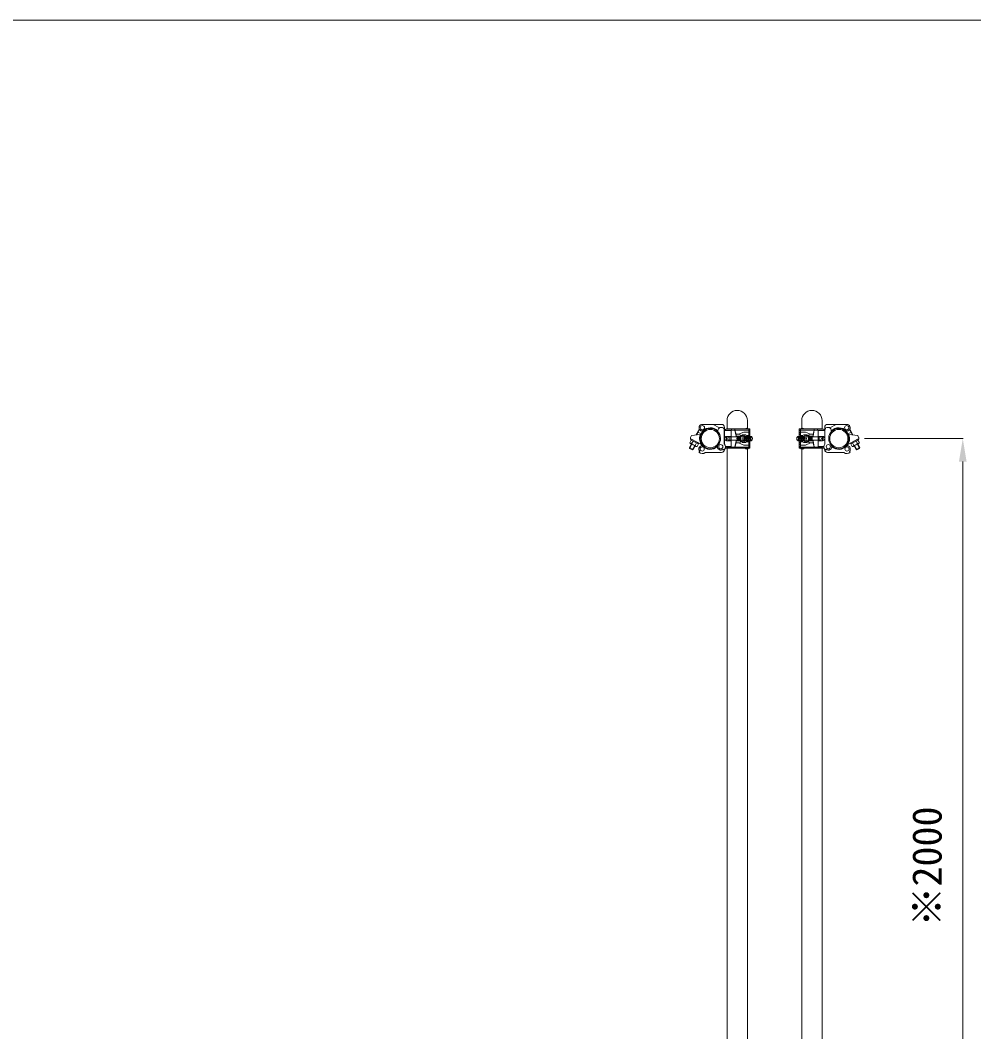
# Model space of a CAD drawing. Units: millimetres, scale not verified. Extents: x -82240 to -62115, y -14438 to 14438.
# Drawn here: x -75494 to -73214, y -2980 to -562 of the extents above; entities that cross this region are included whole.
import ezdxf
from ezdxf.enums import TextEntityAlignment as Align

# ---------------------------------------------------------------- set-up
doc = ezdxf.new("R2010")
doc.units = ezdxf.units.MM
doc.header["$LTSCALE"] = 38
for name, color, linetype, lineweight in [('0-6_ﾎﾞﾙﾄ類', 2, 'Continuous', 18), ('0-A_図面枠', 7, 'Continuous', 18), ('0-B_寸法', 3, 'Continuous', 18), ('0-D_単管', 7, 'Continuous', 18), ('0-E_単管ｸﾗﾝﾌﾟ', 7, 'Continuous', 18)]:
    doc.layers.add(name, color=color, linetype=linetype, lineweight=lineweight)
doc.styles.add('ＭＳ ゴシック', font='')
doc.styles.get('ＭＳ ゴシック').set_extended_font_data('MS Gothic')

msp = doc.modelspace()

# ---------------------------------------------------------------- linework, layer by layer
at = {"layer": '0-6_ﾎﾞﾙﾄ類'}
for p, q in [((-73889.49, -1566), (-73888.56, -1564.23)), ((-73872.18, -1575.27), (-73889.49, -1566)), ((-73871.25, -1573.5), (-73888.56, -1564.23)), ((-73885.17, -1568.31), (-73888.53, -1574.58)), ((-73508.97, -1573.5), (-73491.66, -1564.23)), ((-73490.7, -1566), (-73508.01, -1575.27)), ((-73495.02, -1568.31), (-73491.69, -1574.58)), ((-73490.7, -1566), (-73491.66, -1564.23)), ((-73891.89, -1573.8), (-73877.34, -1581.57)), ((-73876.5, -1572.93), (-73879.86, -1579.2)), ((-73871.25, -1573.5), (-73872.18, -1575.27)), ((-73508.97, -1573.5), (-73508.01, -1575.27)), ((-73503.69, -1572.93), (-73500.33, -1579.2)), ((-73488.3, -1573.8), (-73502.85, -1581.57))]:
    msp.add_line(p, q, dxfattribs=at)
for points in [[(-73889.49, -1566), (-73892.85, -1572.27), (-73891.89, -1573.8)], [(-73490.7, -1566), (-73487.37, -1572.27), (-73488.3, -1573.8)], [(-73872.18, -1575.27), (-73875.54, -1581.51), (-73877.34, -1581.57)], [(-73508.01, -1575.27), (-73504.68, -1581.51), (-73502.85, -1581.57)]]:
    msp.add_lwpolyline(points, dxfattribs=at)
for centre, radius, start, end in [((-73888.98, -1570.26), 4.35, 207.478, 276.246), ((-73876.89, -1563.24), 16.23, 224.274, 259.45), ((-73876.02, -1577.19), 4.35, 207.478, 276.246), ((-73504.2, -1577.19), 4.35, 263.754, 332.522), ((-73503.3, -1563.24), 16.23, 280.55, 315.726), ((-73491.21, -1570.26), 4.35, 263.754, 332.522)]:
    msp.add_arc(centre, radius, start, end, dxfattribs=at)
at = {"layer": '0-A_図面枠'}
msp.add_lwpolyline([(-82240.11, -562.5), (-62115.09, -562.5), (-62115.09, -14437.5), (-82240.11, -14437.5)], close=True, dxfattribs=at)
at = {"layer": '0-B_寸法'}
for p, q in [((-73475.13, -1562.49), (-73239.09, -1562.49)), ((-73240.11, -1617.51), (-73240.11, -3507.51))]:
    msp.add_line(p, q, dxfattribs=at)
at = {"layer": '0-B_寸法', "color": 91}
msp.add_solid([(-73249.26, -1617.51), (-73240.11, -1562.49), (-73230.93, -1617.51)], dxfattribs=at)
at = {"layer": '0-D_単管'}
for p, q in [((-73803.72, -1539.51), (-73803.72, -1519.5)), ((-73755.12, -1519.5), (-73755.12, -1537.68)), ((-73625.07, -1519.5), (-73625.07, -1537.68)), ((-73576.47, -1539.51), (-73576.47, -1519.5)), ((-73803.72, -3507.99), (-73803.72, -1585.5)), ((-73755.12, -1587.33), (-73755.12, -3507.99)), ((-73576.47, -3536.49), (-73576.47, -1585.5))]:
    msp.add_line(p, q, dxfattribs=at)
msp.add_lwpolyline([(-73625.07, -1587.33), (-73625.07, -3538.5), (-73589.28, -3538.5)], dxfattribs=at)
for centre in [(-73779.42, -1519.5), (-73600.77, -1519.5)]:
    msp.add_arc(centre, 24.3, 0, 180, dxfattribs=at)
at = {"layer": '0-E_単管ｸﾗﾝﾌﾟ'}
for p, q in [((-73869.99, -1539.75), (-73877.52, -1553.82)), ((-73869.45, -1540.83), (-73876.35, -1553.73)), ((-73874.49, -1548.15), (-73872.96, -1547.22)), ((-73873.77, -1546.8), (-73864.95, -1551.51)), ((-73866.99, -1553.22), (-73862.4, -1544.61)), ((-73866.84, -1555.05), (-73861.17, -1544.46)), ((-73816.92, -1528.62), (-73862.67, -1528.62)), ((-73822.05, -1536.78), (-73837.2, -1528.68)), ((-73810.44, -1574.82), (-73810.44, -1540.47)), ((-73809.93, -1575.45), (-73809.93, -1535.61)), ((-73809.81, -1543.5), (-73793.91, -1543.5)), ((-73804.92, -1539.51), (-73748.91, -1539.51)), ((-73804.92, -1542), (-73748.91, -1542)), ((-73793.91, -1543.5), (-73793.91, -1581.51)), ((-73792.92, -1542), (-73792.92, -1539.51)), ((-73784.91, -1542), (-73784.91, -1539.51)), ((-73782.03, -1551.99), (-73784.91, -1542)), ((-73763.91, -1546.92), (-73776.03, -1551.99)), ((-73763.91, -1546.92), (-73752.93, -1546.92)), ((-73751.94, -1542.99), (-73748.91, -1542.99)), ((-73751.94, -1544.01), (-73748.91, -1544.01)), ((-73751.91, -1539.51), (-73751.91, -1557.51)), ((-73748.91, -1539.51), (-73748.91, -1557.51)), ((-73631.28, -1539.51), (-73631.28, -1557.51)), ((-73575.27, -1539.51), (-73631.28, -1539.51)), ((-73575.27, -1542), (-73631.28, -1542)), ((-73628.28, -1542.99), (-73631.28, -1542.99)), ((-73628.25, -1544.01), (-73631.28, -1544.01)), ((-73628.28, -1539.51), (-73628.28, -1557.51)), ((-73616.28, -1546.92), (-73627.29, -1546.92)), ((-73616.28, -1546.92), (-73604.16, -1551.99)), ((-73598.16, -1551.99), (-73595.28, -1542)), ((-73595.28, -1542), (-73595.28, -1539.51)), ((-73587.27, -1542), (-73587.27, -1539.51)), ((-73570.38, -1543.5), (-73586.28, -1543.5)), ((-73586.28, -1543.5), (-73586.28, -1581.51)), ((-73570.29, -1575.45), (-73570.29, -1535.61)), ((-73569.75, -1574.82), (-73569.75, -1540.47)), ((-73563.27, -1528.62), (-73517.52, -1528.62)), ((-73558.17, -1536.78), (-73543.02, -1528.68)), ((-73513.35, -1555.05), (-73519.02, -1544.46)), ((-73513.2, -1553.22), (-73517.82, -1544.61)), ((-73506.45, -1546.8), (-73515.24, -1551.51)), ((-73510.77, -1540.83), (-73503.87, -1553.73)), ((-73510.2, -1539.75), (-73502.67, -1553.82)), ((-73505.7, -1548.15), (-73507.23, -1547.22)), ((-73888.71, -1564.14), (-73890.03, -1565.46)), ((-73888.71, -1564.14), (-73865.25, -1576.71)), ((-73867.68, -1552.95), (-73866.27, -1553.49)), ((-73865.67, -1552.89), (-73865.73, -1551.09)), ((-73805.91, -1557.6), (-73805.91, -1567.41)), ((-73804.92, -1557.51), (-73793.91, -1557.51)), ((-73804.92, -1557.51), (-73804.92, -1567.5)), ((-73804.92, -1567.5), (-73793.91, -1567.5)), ((-73800.63, -1558.5), (-73771.38, -1558.5)), ((-73800.63, -1566.51), (-73771.38, -1566.51)), ((-73796.91, -1557.51), (-73796.91, -1567.5)), ((-73782.03, -1557), (-73770.63, -1557)), ((-73782.03, -1568.01), (-73770.63, -1568.01)), ((-73778.07, -1557.51), (-73770.9, -1557.51)), ((-73778.07, -1567.5), (-73770.9, -1567.5)), ((-73769.43, -1557), (-73764.42, -1557)), ((-73769.43, -1568.01), (-73764.42, -1568.01)), ((-73767.15, -1553.49), (-73759.89, -1553.49)), ((-73767.15, -1571.49), (-73759.89, -1571.49)), ((-73761.81, -1558.5), (-73746.9, -1558.5)), ((-73761.81, -1566.51), (-73746.9, -1566.51)), ((-73760.88, -1557.51), (-73746.06, -1557.51)), ((-73760.88, -1567.5), (-73746.06, -1567.5)), ((-73757.34, -1554.93), (-73752.93, -1554.93)), ((-73757.34, -1570.08), (-73752.93, -1570.08)), ((-73751.91, -1585.5), (-73751.91, -1567.5)), ((-73748.91, -1567.5), (-73748.91, -1585.5)), ((-73745.31, -1557.75), (-73746.06, -1557.51)), ((-73745.31, -1567.26), (-73746.06, -1567.5)), ((-73634.88, -1557.75), (-73634.13, -1557.51)), ((-73634.88, -1567.26), (-73634.13, -1567.5)), ((-73619.34, -1557.51), (-73634.13, -1557.51)), ((-73619.34, -1567.5), (-73634.13, -1567.5)), ((-73618.38, -1558.5), (-73633.29, -1558.5)), ((-73618.38, -1566.51), (-73633.29, -1566.51)), ((-73631.28, -1567.5), (-73631.28, -1585.5)), ((-73628.28, -1585.5), (-73628.28, -1567.5)), ((-73622.85, -1554.93), (-73627.29, -1554.93)), ((-73622.85, -1570.08), (-73627.29, -1570.08)), ((-73613.04, -1553.49), (-73620.3, -1553.49)), ((-73613.04, -1571.49), (-73620.3, -1571.49)), ((-73610.76, -1557), (-73615.77, -1557)), ((-73610.76, -1568.01), (-73615.77, -1568.01)), ((-73598.16, -1557), (-73609.59, -1557)), ((-73598.16, -1568.01), (-73609.59, -1568.01)), ((-73602.12, -1557.51), (-73609.29, -1557.51)), ((-73602.12, -1567.5), (-73609.29, -1567.5)), ((-73579.56, -1558.5), (-73608.81, -1558.5)), ((-73579.56, -1566.51), (-73608.81, -1566.51)), ((-73575.27, -1557.51), (-73586.28, -1557.51)), ((-73575.27, -1567.5), (-73586.28, -1567.5)), ((-73583.28, -1557.51), (-73583.28, -1567.5)), ((-73575.27, -1557.51), (-73575.27, -1567.5)), ((-73574.28, -1557.6), (-73574.28, -1567.41)), ((-73491.48, -1564.14), (-73514.94, -1576.71)), ((-73514.52, -1552.89), (-73514.46, -1551.09)), ((-73512.51, -1552.95), (-73513.92, -1553.49)), ((-73491.48, -1564.14), (-73490.19, -1565.46)), ((-73889.01, -1575.33), (-73893.69, -1584.09)), ((-73884.9, -1588.8), (-73893.69, -1584.09)), ((-73888.14, -1575.81), (-73893.54, -1585.86)), ((-73881.09, -1579.56), (-73886.49, -1589.64)), ((-73886.49, -1589.64), (-73884.9, -1588.8)), ((-73880.22, -1580.04), (-73884.9, -1588.8)), ((-73871.01, -1595.22), (-73868.88, -1593.09)), ((-73816.92, -1595.76), (-73856.01, -1595.76)), ((-73811.01, -1589.82), (-73813.11, -1587.69)), ((-73807.77, -1581.51), (-73793.91, -1581.51)), ((-73804.92, -1583.01), (-73748.91, -1583.01)), ((-73804.92, -1585.5), (-73748.91, -1585.5)), ((-73793.91, -1581.51), (-73795.5, -1583.01)), ((-73792.92, -1585.5), (-73792.92, -1583.01)), ((-73782.03, -1572.99), (-73784.91, -1583.01)), ((-73784.91, -1585.5), (-73784.91, -1583.01)), ((-73763.91, -1578.06), (-73776.03, -1572.99)), ((-73763.91, -1578.06), (-73752.93, -1578.06)), ((-73751.94, -1581), (-73748.91, -1581)), ((-73751.94, -1581.99), (-73748.91, -1581.99)), ((-73628.25, -1581), (-73631.28, -1581)), ((-73628.28, -1581.99), (-73631.28, -1581.99)), ((-73575.27, -1583.01), (-73631.28, -1583.01)), ((-73575.27, -1585.5), (-73631.28, -1585.5)), ((-73616.28, -1578.06), (-73627.29, -1578.06)), ((-73616.28, -1578.06), (-73604.16, -1572.99)), ((-73598.16, -1572.99), (-73595.28, -1583.01)), ((-73595.28, -1585.5), (-73595.28, -1583.01)), ((-73587.27, -1585.5), (-73587.27, -1583.01)), ((-73572.42, -1581.51), (-73586.28, -1581.51)), ((-73586.28, -1581.51), (-73584.69, -1583.01)), ((-73569.21, -1589.82), (-73567.08, -1587.69)), ((-73563.27, -1595.76), (-73524.18, -1595.76)), ((-73509.18, -1595.22), (-73511.31, -1593.09)), ((-73500, -1580.04), (-73495.32, -1588.8)), ((-73499.1, -1579.56), (-73493.73, -1589.64)), ((-73495.32, -1588.8), (-73486.5, -1584.09)), ((-73493.73, -1589.64), (-73495.32, -1588.8)), ((-73492.05, -1575.81), (-73486.68, -1585.86)), ((-73491.18, -1575.33), (-73486.5, -1584.09))]:
    msp.add_line(p, q, dxfattribs=at)
for points in [[(-73784.91, -1542), (-73782.03, -1557), (-73782.03, -1551.99), (-73776.03, -1551.99)], [(-73595.28, -1542), (-73598.16, -1557), (-73598.16, -1551.99), (-73604.16, -1551.99)], [(-73891.14, -1560.24), (-73889.13, -1554.84), (-73867.68, -1552.95)], [(-73784.91, -1583.01), (-73782.03, -1568.01), (-73782.03, -1572.99), (-73776.03, -1572.99)], [(-73595.28, -1583.01), (-73598.16, -1568.01), (-73598.16, -1572.99), (-73604.16, -1572.99)], [(-73489.08, -1560.24), (-73491.06, -1554.84), (-73512.51, -1552.95)], [(-73886.49, -1589.64), (-73893.54, -1585.86), (-73893.69, -1584.09)], [(-73493.73, -1589.64), (-73486.68, -1585.86), (-73486.5, -1584.09)]]:
    msp.add_lwpolyline(points, dxfattribs=at)
for centre, radius in [((-73862.64, -1536.6), 5.01), ((-73843.71, -1562.49), 21.81), ((-73536.48, -1562.49), 21.81), ((-73517.55, -1536.6), 5.01), ((-73863.21, -1587.45), 5.01), ((-73818.75, -1582.02), 5.01), ((-73561.44, -1582.02), 5.01), ((-73516.98, -1587.45), 5.01)]:
    msp.add_circle(centre, radius, dxfattribs=at)
for centre, radius, start, end in [((-73862.64, -1536.6), 8.01, 89.555, 294.53), ((-73843.71, -1562.49), 24.3, 158.23, 141.61), ((-73843.71, -1562.49), 25.8, 46.062, 136.061), ((-73817.82, -1543.56), 8.01, 22.798, 204.53), ((-73816.92, -1535.61), 6.99, 0, 90), ((-73804.92, -1544.49), 5.01, 90, 180), ((-73804.92, -1544.49), 2.49, 90, 156.422), ((-73756.5, -1543.77), 6.24, 43.038, 136.962), ((-73752.93, -1550.94), 3.99, 270, 90), ((-73627.29, -1550.94), 3.99, 90, 270), ((-73623.72, -1543.77), 6.24, 43.038, 136.962), ((-73575.27, -1544.49), 5.01, 0, 90), ((-73575.27, -1544.49), 2.49, 23.578, 90), ((-73563.27, -1535.61), 6.99, 90, 180), ((-73562.4, -1543.56), 8.01, 335.47, 157.202), ((-73536.48, -1562.49), 24.3, 38.39, 21.77), ((-73536.48, -1562.49), 25.8, 43.939, 133.938), ((-73517.55, -1536.6), 8.01, 245.47, 90.445), ((-73886.43, -1561.98), 5.01, 159.862, 224.13), ((-73843.71, -1562.49), 25.8, 158.301, 221.08), ((-73804.92, -1562.49), 5.01, 90, 270), ((-73796.16, -1562.49), 6, 138.19, 221.81), ((-73796.16, -1562.49), 6, 123.557, 123.564), ((-73796.16, -1562.49), 6, 236.443, 236.462), ((-73773.18, -1562.49), 6.99, 134.415, 225.585), ((-73771.17, -1562.49), 6.99, 134.415, 225.585), ((-73769.16, -1562.49), 6.99, 134.415, 225.585), ((-73776.03, -1557), 5.01, 0, 90), ((-73776.03, -1568.01), 5.01, 270, 0), ((-73767.18, -1562.49), 6.99, 134.415, 225.585), ((-73761.57, -1562.49), 10.59, 121.891, 238.109), ((-73761.57, -1562.49), 9.6, 110.364, 249.636), ((-73756.56, -1562.49), 9.6, 110.364, 249.636), ((-73756.56, -1562.49), 6.6, 130.749, 229.251), ((-73755.18, -1562.49), 6.99, 134.415, 225.585), ((-73753.17, -1562.49), 6.99, 134.415, 225.585), ((-73763.25, -1562.49), 9.6, 31.388, 69.636), ((-73763.25, -1562.49), 9.6, 290.364, 328.612), ((-73751.16, -1562.49), 6.99, 134.415, 225.585), ((-73749.18, -1562.49), 6.99, 134.415, 225.585), ((-73747.17, -1562.49), 6.99, 134.415, 225.585), ((-73752.93, -1574.07), 3.99, 270, 90), ((-73745.16, -1562.49), 6.99, 134.415, 225.585), ((-73743.18, -1562.49), 6.99, 134.415, 225.585), ((-73741.17, -1562.49), 6.99, 134.415, 225.585), ((-73740.18, -1562.49), 6.99, 137.22, 222.78), ((-73748.97, -1562.49), 6, 307.592, 52.408), ((-73631.22, -1562.49), 6, 127.592, 232.408), ((-73640.04, -1562.49), 6.99, 317.22, 42.78), ((-73639.02, -1562.49), 6.99, 314.415, 45.585), ((-73637.04, -1562.49), 6.99, 314.415, 45.585), ((-73627.29, -1574.07), 3.99, 90, 270), ((-73635.03, -1562.49), 6.99, 314.415, 45.585), ((-73633.02, -1562.49), 6.99, 314.415, 45.585), ((-73631.04, -1562.49), 6.99, 314.415, 45.585), ((-73616.97, -1562.49), 9.6, 110.364, 148.612), ((-73616.97, -1562.49), 9.6, 211.388, 249.636), ((-73629.03, -1562.49), 6.99, 314.415, 45.585), ((-73627.02, -1562.49), 6.99, 314.415, 45.585), ((-73623.63, -1562.49), 9.6, 290.364, 69.636), ((-73625.04, -1562.49), 6.99, 314.415, 45.585), ((-73623.63, -1562.49), 6.6, 310.749, 49.251), ((-73618.65, -1562.49), 9.6, 290.364, 69.636), ((-73618.65, -1562.49), 10.59, 301.891, 58.109), ((-73604.16, -1557), 5.01, 90, 180), ((-73604.16, -1568.01), 5.01, 180, 270), ((-73613.04, -1562.49), 6.99, 314.415, 45.585), ((-73611.03, -1562.49), 6.99, 314.415, 45.585), ((-73609.02, -1562.49), 6.99, 314.415, 45.585), ((-73607.04, -1562.49), 6.99, 314.415, 45.585), ((-73584.03, -1562.49), 6, 303.538, 303.557), ((-73584.03, -1562.49), 6, 56.436, 56.443), ((-73584.03, -1562.49), 6, 318.19, 41.81), ((-73575.27, -1562.49), 5.01, 270, 90), ((-73536.48, -1562.49), 25.8, 318.92, 21.699), ((-73493.76, -1561.98), 5.01, 315.87, 20.138), ((-73863.21, -1587.45), 8.01, 71.788, 224.862), ((-73863.21, -1587.45), 11.01, 224.862, 310.876), ((-73843.71, -1562.49), 25.8, 221.076, 311.075), ((-73818.75, -1582.02), 8.01, 161.788, 314.862), ((-73816.92, -1588.77), 6.99, 270, 0), ((-73818.75, -1582.02), 11.01, 314.862, 40.876), ((-73804.92, -1580.49), 5.01, 231.658, 270), ((-73804.92, -1580.49), 2.49, 203.578, 270), ((-73756.5, -1581.24), 6.24, 223.038, 316.962), ((-73623.72, -1581.24), 6.24, 223.038, 316.962), ((-73575.27, -1580.49), 2.49, 270, 336.422), ((-73575.27, -1580.49), 5.01, 270, 308.342), ((-73561.44, -1582.02), 11.01, 139.124, 225.138), ((-73563.27, -1588.77), 6.99, 180, 270), ((-73561.44, -1582.02), 8.01, 225.138, 18.212), ((-73536.48, -1562.49), 25.8, 228.925, 318.924), ((-73516.98, -1587.45), 11.01, 229.124, 315.138), ((-73516.98, -1587.45), 8.01, 315.138, 108.212)]:
    msp.add_arc(centre, radius, start, end, dxfattribs=at)

# ---------------------------------------------------------------- texts
at = {"layer": '0-B_寸法', "style": 'ＭＳ ゴシック'}
msp.add_text('※2000', height=70.38, rotation=90, dxfattribs=at).set_placement((-73269.66, -2729.34), align=Align.BOTTOM_LEFT)

doc.saveas('drawing.dxf')
